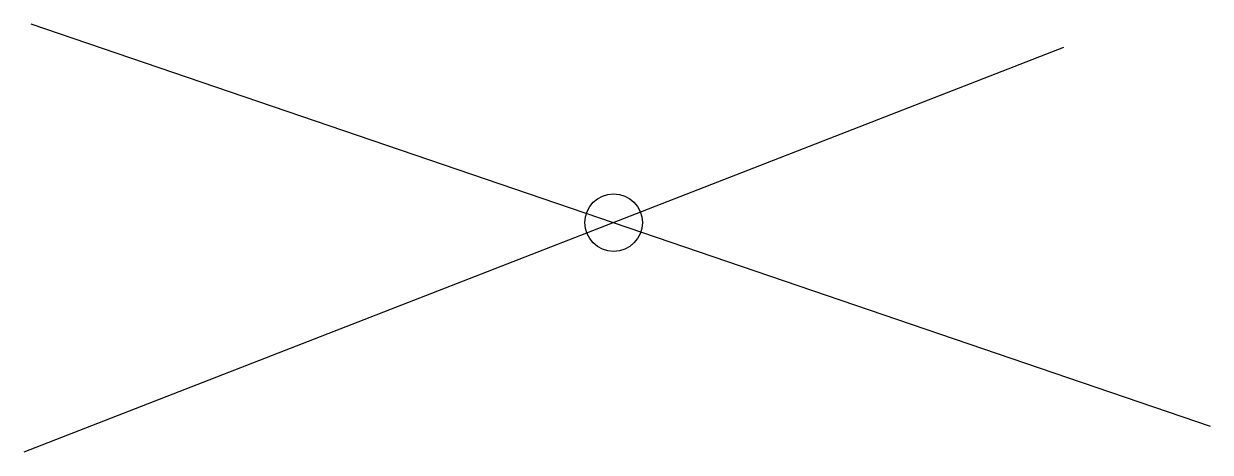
# Model space of a CAD drawing. Header units: millimetres. Extents: x 2067 to 3304, y 1294 to 1740.
import ezdxf

# ---------------------------------------------------------------- set-up
doc = ezdxf.new("R2010")
doc.units = ezdxf.units.MM

msp = doc.modelspace()

# ---------------------------------------------------------------- linework, layer by layer
for p, q in [((2074.9, 1740.1), (3303.7, 1320.9)), ((3150.7, 1715.4), (2067.5, 1293.8))]:
    msp.add_line(p, q)
msp.add_circle((2682, 1533), 30)

doc.saveas('drawing.dxf')
